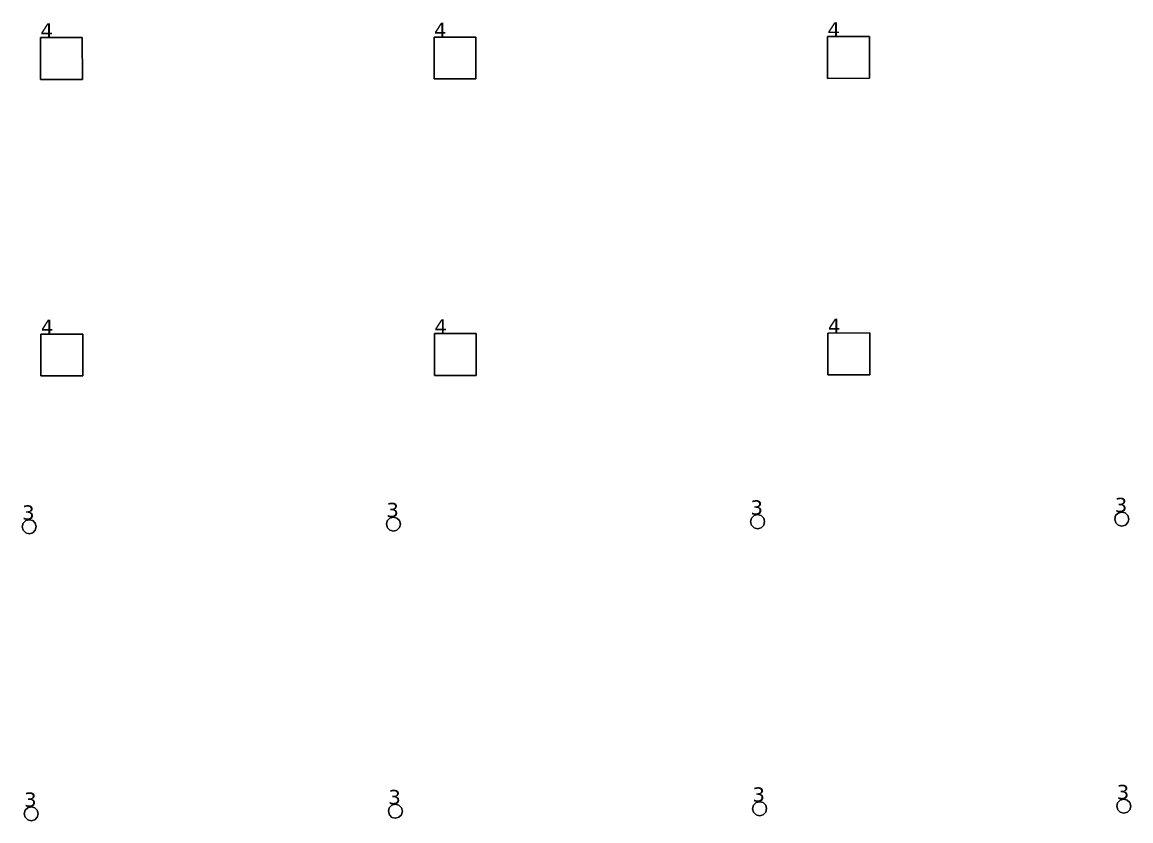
# Model space of a CAD drawing. Header units: inches. Extents: x -3 to 1235, y -1 to 963.
# Drawn here: x 19.08 to 32.99, y 40.75 to 50.77 of the extents above; entities that cross this region are included whole.
import ezdxf

# ---------------------------------------------------------------- set-up
doc = ezdxf.new("R2010")
doc.units = ezdxf.units.IN
doc.header["$MEASUREMENT"] = 0
doc.layers.add('DLX_TERR_LUM', color=7, linetype='Continuous', true_color=0x000000)
doc.layers.add('DLX_TERR_LUMKEY_IDX', color=7, linetype='Continuous', true_color=0x7f7f7f)
doc.styles.add('TableTextStyle', font='')
doc.styles.get('TableTextStyle').set_extended_font_data('VERDANA.TTF')

msp = doc.modelspace()

# ---------------------------------------------------------------- linework, layer by layer
at = {"layer": 'DLX_TERR_LUM'}
for points in [[(19.308, 50.052, 0), (19.307, 50.577, 0)], [(19.307, 50.577, 0), (19.307, 50.577, 0)], [(19.307, 50.577, 0), (19.308, 50.052, 0)], [(19.307, 50.577, 0), (19.832, 50.577, 0)], [(19.832, 50.577, 0), (19.307, 50.577, 0)], [(19.307, 50.577, 0), (19.307, 50.577, 0)], [(19.832, 50.577, 0), (19.307, 50.577, 0)], [(19.307, 50.577, 0), (19.308, 50.052, 0)], [(19.308, 50.052, 0), (19.307, 50.577, 0)], [(19.307, 50.577, 0), (19.832, 50.577, 0)], [(19.832, 50.577, 0), (19.832, 50.577, 0)], [(19.832, 50.577, 0), (19.833, 50.052, 0)], [(19.833, 50.052, 0), (19.832, 50.577, 0)], [(19.832, 50.577, 0), (19.832, 50.577, 0)], [(19.833, 50.052, 0), (19.832, 50.577, 0)], [(19.832, 50.577, 0), (19.833, 50.052, 0)], [(24.247, 50.583, 0), (24.772, 50.584, 0)], [(24.772, 50.584, 0), (24.247, 50.583, 0)], [(24.772, 50.584, 0), (24.247, 50.583, 0)], [(24.247, 50.583, 0), (24.772, 50.584, 0)], [(24.247, 50.058, 0), (24.247, 50.583, 0)], [(24.247, 50.583, 0), (24.247, 50.583, 0)], [(24.247, 50.583, 0), (24.247, 50.058, 0)], [(24.247, 50.583, 0), (24.247, 50.583, 0)], [(24.247, 50.583, 0), (24.247, 50.058, 0)], [(24.247, 50.058, 0), (24.247, 50.583, 0)], [(24.772, 50.584, 0), (24.772, 50.584, 0)], [(24.772, 50.584, 0), (24.772, 50.059, 0)], [(24.772, 50.059, 0), (24.772, 50.584, 0)], [(24.772, 50.584, 0), (24.772, 50.584, 0)], [(24.772, 50.059, 0), (24.772, 50.584, 0)], [(24.772, 50.584, 0), (24.772, 50.059, 0)], [(29.186, 50.59, 0), (29.711, 50.591, 0)], [(29.711, 50.591, 0), (29.186, 50.59, 0)], [(29.711, 50.591, 0), (29.186, 50.59, 0)], [(29.186, 50.59, 0), (29.711, 50.591, 0)], [(29.187, 50.065, 0), (29.186, 50.59, 0)], [(29.186, 50.59, 0), (29.186, 50.59, 0)], [(29.186, 50.59, 0), (29.187, 50.065, 0)], [(29.186, 50.59, 0), (29.186, 50.59, 0)], [(29.186, 50.59, 0), (29.187, 50.065, 0)], [(29.187, 50.065, 0), (29.186, 50.59, 0)], [(29.711, 50.591, 0), (29.711, 50.591, 0)], [(29.711, 50.591, 0), (29.712, 50.066, 0)], [(29.712, 50.066, 0), (29.711, 50.591, 0)], [(29.711, 50.591, 0), (29.711, 50.591, 0)], [(29.712, 50.066, 0), (29.711, 50.591, 0)], [(29.711, 50.591, 0), (29.712, 50.066, 0)], [(19.833, 50.052, 0), (19.308, 50.052, 0)], [(19.308, 50.052, 0), (19.308, 50.052, 0)], [(19.308, 50.052, 0), (19.833, 50.052, 0)], [(19.308, 50.052, 0), (19.308, 50.052, 0)], [(19.308, 50.052, 0), (19.833, 50.052, 0)], [(19.833, 50.052, 0), (19.308, 50.052, 0)], [(19.833, 50.052, 0), (19.833, 50.052, 0)], [(19.833, 50.052, 0), (19.833, 50.052, 0)], [(24.772, 50.059, 0), (24.247, 50.058, 0)], [(24.247, 50.058, 0), (24.772, 50.059, 0)], [(24.247, 50.058, 0), (24.772, 50.059, 0)], [(24.772, 50.059, 0), (24.247, 50.058, 0)], [(24.247, 50.058, 0), (24.247, 50.058, 0)], [(24.247, 50.058, 0), (24.247, 50.058, 0)], [(24.772, 50.059, 0), (24.772, 50.059, 0)], [(24.772, 50.059, 0), (24.772, 50.059, 0)], [(29.712, 50.066, 0), (29.187, 50.065, 0)], [(29.187, 50.065, 0), (29.712, 50.066, 0)], [(29.187, 50.065, 0), (29.712, 50.066, 0)], [(29.712, 50.066, 0), (29.187, 50.065, 0)], [(29.187, 50.065, 0), (29.187, 50.065, 0)], [(29.187, 50.065, 0), (29.187, 50.065, 0)], [(29.712, 50.066, 0), (29.712, 50.066, 0)], [(29.712, 50.066, 0), (29.712, 50.066, 0)], [(19.313, 46.331, 0), (19.312, 46.856, 0)], [(19.312, 46.856, 0), (19.312, 46.856, 0)], [(19.312, 46.856, 0), (19.313, 46.331, 0)], [(19.312, 46.856, 0), (19.837, 46.856, 0)], [(19.837, 46.856, 0), (19.312, 46.856, 0)], [(19.312, 46.856, 0), (19.312, 46.856, 0)], [(19.837, 46.856, 0), (19.312, 46.856, 0)], [(19.312, 46.856, 0), (19.313, 46.331, 0)], [(19.313, 46.331, 0), (19.312, 46.856, 0)], [(19.312, 46.856, 0), (19.837, 46.856, 0)], [(19.837, 46.856, 0), (19.837, 46.856, 0)], [(19.837, 46.856, 0), (19.838, 46.331, 0)], [(19.838, 46.331, 0), (19.837, 46.856, 0)], [(19.837, 46.856, 0), (19.837, 46.856, 0)], [(19.838, 46.331, 0), (19.837, 46.856, 0)], [(19.837, 46.856, 0), (19.838, 46.331, 0)], [(24.252, 46.862, 0), (24.777, 46.863, 0)], [(24.777, 46.863, 0), (24.252, 46.862, 0)], [(24.777, 46.863, 0), (24.252, 46.862, 0)], [(24.252, 46.862, 0), (24.777, 46.863, 0)], [(24.252, 46.337, 0), (24.252, 46.862, 0)], [(24.252, 46.862, 0), (24.252, 46.862, 0)], [(24.252, 46.862, 0), (24.252, 46.337, 0)], [(24.252, 46.862, 0), (24.252, 46.862, 0)], [(24.252, 46.862, 0), (24.252, 46.337, 0)], [(24.252, 46.337, 0), (24.252, 46.862, 0)], [(24.777, 46.863, 0), (24.777, 46.863, 0)], [(24.777, 46.863, 0), (24.777, 46.338, 0)], [(24.777, 46.338, 0), (24.777, 46.863, 0)], [(24.777, 46.863, 0), (24.777, 46.863, 0)], [(24.777, 46.338, 0), (24.777, 46.863, 0)], [(24.777, 46.863, 0), (24.777, 46.338, 0)], [(29.191, 46.869, 0), (29.716, 46.87, 0)], [(29.716, 46.87, 0), (29.191, 46.869, 0)], [(29.716, 46.87, 0), (29.191, 46.869, 0)], [(29.191, 46.869, 0), (29.716, 46.87, 0)], [(29.192, 46.344, 0), (29.191, 46.869, 0)], [(29.191, 46.869, 0), (29.191, 46.869, 0)], [(29.191, 46.869, 0), (29.192, 46.344, 0)], [(29.191, 46.869, 0), (29.191, 46.869, 0)], [(29.191, 46.869, 0), (29.192, 46.344, 0)], [(29.192, 46.344, 0), (29.191, 46.869, 0)], [(29.716, 46.87, 0), (29.716, 46.87, 0)], [(29.716, 46.87, 0), (29.717, 46.345, 0)], [(29.717, 46.345, 0), (29.716, 46.87, 0)], [(29.716, 46.87, 0), (29.716, 46.87, 0)], [(29.717, 46.345, 0), (29.716, 46.87, 0)], [(29.716, 46.87, 0), (29.717, 46.345, 0)], [(29.717, 46.345, 0), (29.192, 46.344, 0)], [(29.192, 46.344, 0), (29.717, 46.345, 0)], [(29.192, 46.344, 0), (29.717, 46.345, 0)], [(29.717, 46.345, 0), (29.192, 46.344, 0)], [(29.192, 46.344, 0), (29.192, 46.344, 0)], [(29.192, 46.344, 0), (29.192, 46.344, 0)], [(29.717, 46.345, 0), (29.717, 46.345, 0)], [(29.717, 46.345, 0), (29.717, 46.345, 0)], [(19.838, 46.331, 0), (19.313, 46.331, 0)], [(19.313, 46.331, 0), (19.313, 46.331, 0)], [(19.313, 46.331, 0), (19.838, 46.331, 0)], [(19.313, 46.331, 0), (19.313, 46.331, 0)], [(19.313, 46.331, 0), (19.838, 46.331, 0)], [(19.838, 46.331, 0), (19.313, 46.331, 0)], [(19.838, 46.331, 0), (19.838, 46.331, 0)], [(19.838, 46.331, 0), (19.838, 46.331, 0)], [(24.777, 46.338, 0), (24.252, 46.337, 0)], [(24.252, 46.337, 0), (24.777, 46.338, 0)], [(24.252, 46.337, 0), (24.777, 46.338, 0)], [(24.777, 46.338, 0), (24.252, 46.337, 0)], [(24.252, 46.337, 0), (24.252, 46.337, 0)], [(24.252, 46.337, 0), (24.252, 46.337, 0)], [(24.777, 46.338, 0), (24.777, 46.338, 0)], [(24.777, 46.338, 0), (24.777, 46.338, 0)], [(23.66, 44.514, 0), (23.692, 44.547, 0)], [(23.692, 44.547, 0), (23.66, 44.514, 0)], [(23.692, 44.547, 0), (23.66, 44.514, 0)], [(23.66, 44.514, 0), (23.692, 44.547, 0)], [(23.692, 44.547, 0), (23.736, 44.559, 0)], [(23.736, 44.559, 0), (23.692, 44.547, 0)], [(23.736, 44.559, 0), (23.692, 44.547, 0)], [(23.692, 44.547, 0), (23.736, 44.559, 0)], [(23.692, 44.547, 0), (23.692, 44.547, 0)], [(23.692, 44.547, 0), (23.692, 44.547, 0)], [(23.736, 44.559, 0), (23.736, 44.559, 0)], [(23.736, 44.559, 0), (23.781, 44.548, 0)], [(23.781, 44.548, 0), (23.736, 44.559, 0)], [(23.736, 44.559, 0), (23.736, 44.559, 0)], [(23.781, 44.548, 0), (23.736, 44.559, 0)], [(23.736, 44.559, 0), (23.781, 44.548, 0)], [(23.781, 44.548, 0), (23.781, 44.548, 0)], [(23.781, 44.548, 0), (23.813, 44.515, 0)], [(23.813, 44.515, 0), (23.781, 44.548, 0)], [(23.781, 44.548, 0), (23.781, 44.548, 0)], [(23.813, 44.515, 0), (23.781, 44.548, 0)], [(23.781, 44.548, 0), (23.813, 44.515, 0)], [(28.22, 44.502, 0), (28.232, 44.546, 0)], [(28.232, 44.546, 0), (28.22, 44.502, 0)], [(28.232, 44.546, 0), (28.22, 44.502, 0)], [(28.22, 44.502, 0), (28.232, 44.546, 0)], [(28.232, 44.546, 0), (28.264, 44.579, 0)], [(28.264, 44.579, 0), (28.232, 44.546, 0)], [(28.264, 44.579, 0), (28.232, 44.546, 0)], [(28.232, 44.546, 0), (28.264, 44.579, 0)], [(28.232, 44.546, 0), (28.232, 44.546, 0)], [(28.232, 44.546, 0), (28.232, 44.546, 0)], [(28.264, 44.579, 0), (28.308, 44.591, 0)], [(28.308, 44.591, 0), (28.264, 44.579, 0)], [(28.308, 44.591, 0), (28.264, 44.579, 0)], [(28.264, 44.579, 0), (28.308, 44.591, 0)], [(28.264, 44.579, 0), (28.264, 44.579, 0)], [(28.264, 44.579, 0), (28.264, 44.579, 0)], [(28.308, 44.591, 0), (28.308, 44.591, 0)], [(28.308, 44.591, 0), (28.352, 44.579, 0)], [(28.352, 44.579, 0), (28.308, 44.591, 0)], [(28.308, 44.591, 0), (28.308, 44.591, 0)], [(28.352, 44.579, 0), (28.308, 44.591, 0)], [(28.308, 44.591, 0), (28.352, 44.579, 0)], [(28.352, 44.579, 0), (28.352, 44.579, 0)], [(28.352, 44.579, 0), (28.385, 44.547, 0)], [(28.385, 44.547, 0), (28.352, 44.579, 0)], [(28.352, 44.579, 0), (28.352, 44.579, 0)], [(28.385, 44.547, 0), (28.352, 44.579, 0)], [(28.352, 44.579, 0), (28.385, 44.547, 0)], [(28.385, 44.547, 0), (28.385, 44.547, 0)], [(28.385, 44.547, 0), (28.397, 44.503, 0)], [(28.397, 44.503, 0), (28.385, 44.547, 0)], [(28.385, 44.547, 0), (28.385, 44.547, 0)], [(28.397, 44.503, 0), (28.385, 44.547, 0)], [(28.385, 44.547, 0), (28.397, 44.503, 0)], [(32.792, 44.534, 0), (32.803, 44.578, 0)], [(32.803, 44.578, 0), (32.792, 44.534, 0)], [(32.803, 44.578, 0), (32.792, 44.534, 0)], [(32.792, 44.534, 0), (32.803, 44.578, 0)], [(32.804, 44.489, 0), (32.792, 44.534, 0)], [(32.792, 44.534, 0), (32.792, 44.534, 0)], [(32.792, 44.534, 0), (32.804, 44.489, 0)], [(32.792, 44.534, 0), (32.792, 44.534, 0)], [(32.792, 44.534, 0), (32.804, 44.489, 0)], [(32.804, 44.489, 0), (32.792, 44.534, 0)], [(32.803, 44.578, 0), (32.835, 44.61, 0)], [(32.835, 44.61, 0), (32.803, 44.578, 0)], [(32.835, 44.61, 0), (32.803, 44.578, 0)], [(32.803, 44.578, 0), (32.835, 44.61, 0)], [(32.803, 44.578, 0), (32.803, 44.578, 0)], [(32.803, 44.578, 0), (32.803, 44.578, 0)], [(32.835, 44.61, 0), (32.879, 44.623, 0)], [(32.879, 44.623, 0), (32.835, 44.61, 0)], [(32.879, 44.623, 0), (32.835, 44.61, 0)], [(32.835, 44.61, 0), (32.879, 44.623, 0)], [(32.835, 44.61, 0), (32.835, 44.61, 0)], [(32.835, 44.61, 0), (32.835, 44.61, 0)], [(32.879, 44.623, 0), (32.879, 44.623, 0)], [(32.879, 44.623, 0), (32.924, 44.611, 0)], [(32.924, 44.611, 0), (32.879, 44.623, 0)], [(32.879, 44.623, 0), (32.879, 44.623, 0)], [(32.924, 44.611, 0), (32.879, 44.623, 0)], [(32.879, 44.623, 0), (32.924, 44.611, 0)], [(32.924, 44.611, 0), (32.924, 44.611, 0)], [(32.924, 44.611, 0), (32.956, 44.579, 0)], [(32.956, 44.579, 0), (32.924, 44.611, 0)], [(32.924, 44.611, 0), (32.924, 44.611, 0)], [(32.956, 44.579, 0), (32.924, 44.611, 0)], [(32.924, 44.611, 0), (32.956, 44.579, 0)], [(32.956, 44.579, 0), (32.956, 44.579, 0)], [(32.956, 44.579, 0), (32.968, 44.535, 0)], [(32.968, 44.535, 0), (32.956, 44.579, 0)], [(32.956, 44.579, 0), (32.956, 44.579, 0)], [(32.968, 44.535, 0), (32.956, 44.579, 0)], [(32.956, 44.579, 0), (32.968, 44.535, 0)], [(32.968, 44.535, 0), (32.957, 44.49, 0)], [(32.957, 44.49, 0), (32.968, 44.535, 0)], [(32.957, 44.49, 0), (32.968, 44.535, 0)], [(32.968, 44.535, 0), (32.957, 44.49, 0)], [(32.968, 44.535, 0), (32.968, 44.535, 0)], [(32.968, 44.535, 0), (32.968, 44.535, 0)], [(19.077, 44.438, 0), (19.089, 44.483, 0)], [(19.089, 44.483, 0), (19.077, 44.438, 0)], [(19.089, 44.483, 0), (19.077, 44.438, 0)], [(19.077, 44.438, 0), (19.089, 44.483, 0)], [(19.089, 44.394, 0), (19.077, 44.438, 0)], [(19.077, 44.438, 0), (19.077, 44.438, 0)], [(19.077, 44.438, 0), (19.089, 44.394, 0)], [(19.077, 44.438, 0), (19.077, 44.438, 0)], [(19.077, 44.438, 0), (19.089, 44.394, 0)], [(19.089, 44.394, 0), (19.077, 44.438, 0)], [(19.089, 44.483, 0), (19.121, 44.515, 0)], [(19.121, 44.515, 0), (19.089, 44.483, 0)], [(19.121, 44.515, 0), (19.089, 44.483, 0)], [(19.089, 44.483, 0), (19.121, 44.515, 0)], [(19.089, 44.483, 0), (19.089, 44.483, 0)], [(19.089, 44.483, 0), (19.089, 44.483, 0)], [(19.089, 44.394, 0), (19.089, 44.394, 0)], [(19.122, 44.362, 0), (19.089, 44.394, 0)], [(19.089, 44.394, 0), (19.089, 44.394, 0)], [(19.089, 44.394, 0), (19.122, 44.362, 0)], [(19.089, 44.394, 0), (19.122, 44.362, 0)], [(19.122, 44.362, 0), (19.089, 44.394, 0)], [(19.121, 44.515, 0), (19.165, 44.527, 0)], [(19.165, 44.527, 0), (19.121, 44.515, 0)], [(19.165, 44.527, 0), (19.121, 44.515, 0)], [(19.121, 44.515, 0), (19.165, 44.527, 0)], [(19.121, 44.515, 0), (19.121, 44.515, 0)], [(19.121, 44.515, 0), (19.121, 44.515, 0)], [(19.165, 44.527, 0), (19.165, 44.527, 0)], [(19.165, 44.527, 0), (19.209, 44.516, 0)], [(19.209, 44.516, 0), (19.165, 44.527, 0)], [(19.165, 44.527, 0), (19.165, 44.527, 0)], [(19.209, 44.516, 0), (19.165, 44.527, 0)], [(19.165, 44.527, 0), (19.209, 44.516, 0)], [(19.209, 44.516, 0), (19.209, 44.516, 0)], [(19.209, 44.516, 0), (19.242, 44.484, 0)], [(19.242, 44.484, 0), (19.209, 44.516, 0)], [(19.209, 44.516, 0), (19.209, 44.516, 0)], [(19.242, 44.484, 0), (19.209, 44.516, 0)], [(19.209, 44.516, 0), (19.242, 44.484, 0)], [(19.242, 44.395, 0), (19.21, 44.363, 0)], [(19.21, 44.363, 0), (19.242, 44.395, 0)], [(19.21, 44.363, 0), (19.242, 44.395, 0)], [(19.242, 44.395, 0), (19.21, 44.363, 0)], [(19.242, 44.484, 0), (19.242, 44.484, 0)], [(19.242, 44.484, 0), (19.254, 44.44, 0)], [(19.254, 44.44, 0), (19.242, 44.484, 0)], [(19.242, 44.484, 0), (19.242, 44.484, 0)], [(19.254, 44.44, 0), (19.242, 44.484, 0)], [(19.242, 44.484, 0), (19.254, 44.44, 0)], [(19.254, 44.44, 0), (19.242, 44.395, 0)], [(19.242, 44.395, 0), (19.254, 44.44, 0)], [(19.242, 44.395, 0), (19.254, 44.44, 0)], [(19.254, 44.44, 0), (19.242, 44.395, 0)], [(19.242, 44.395, 0), (19.242, 44.395, 0)], [(19.242, 44.395, 0), (19.242, 44.395, 0)], [(19.254, 44.44, 0), (19.254, 44.44, 0)], [(19.254, 44.44, 0), (19.254, 44.44, 0)], [(23.649, 44.47, 0), (23.66, 44.514, 0)], [(23.66, 44.514, 0), (23.649, 44.47, 0)], [(23.66, 44.514, 0), (23.649, 44.47, 0)], [(23.649, 44.47, 0), (23.66, 44.514, 0)], [(23.661, 44.426, 0), (23.649, 44.47, 0)], [(23.649, 44.47, 0), (23.649, 44.47, 0)], [(23.649, 44.47, 0), (23.661, 44.426, 0)], [(23.649, 44.47, 0), (23.649, 44.47, 0)], [(23.649, 44.47, 0), (23.661, 44.426, 0)], [(23.661, 44.426, 0), (23.649, 44.47, 0)], [(23.66, 44.514, 0), (23.66, 44.514, 0)], [(23.66, 44.514, 0), (23.66, 44.514, 0)], [(23.661, 44.426, 0), (23.661, 44.426, 0)], [(23.693, 44.394, 0), (23.661, 44.426, 0)], [(23.661, 44.426, 0), (23.661, 44.426, 0)], [(23.661, 44.426, 0), (23.693, 44.394, 0)], [(23.661, 44.426, 0), (23.693, 44.394, 0)], [(23.693, 44.394, 0), (23.661, 44.426, 0)], [(23.738, 44.382, 0), (23.693, 44.394, 0)], [(23.693, 44.394, 0), (23.693, 44.394, 0)], [(23.693, 44.394, 0), (23.738, 44.382, 0)], [(23.693, 44.394, 0), (23.693, 44.394, 0)], [(23.693, 44.394, 0), (23.738, 44.382, 0)], [(23.738, 44.382, 0), (23.693, 44.394, 0)], [(23.782, 44.394, 0), (23.738, 44.382, 0)], [(23.738, 44.382, 0), (23.782, 44.394, 0)], [(23.738, 44.382, 0), (23.782, 44.394, 0)], [(23.782, 44.394, 0), (23.738, 44.382, 0)], [(23.814, 44.427, 0), (23.782, 44.394, 0)], [(23.782, 44.394, 0), (23.814, 44.427, 0)], [(23.782, 44.394, 0), (23.814, 44.427, 0)], [(23.814, 44.427, 0), (23.782, 44.394, 0)], [(23.782, 44.394, 0), (23.782, 44.394, 0)], [(23.782, 44.394, 0), (23.782, 44.394, 0)], [(23.813, 44.515, 0), (23.813, 44.515, 0)], [(23.813, 44.515, 0), (23.825, 44.471, 0)], [(23.825, 44.471, 0), (23.813, 44.515, 0)], [(23.813, 44.515, 0), (23.813, 44.515, 0)], [(23.825, 44.471, 0), (23.813, 44.515, 0)], [(23.813, 44.515, 0), (23.825, 44.471, 0)], [(23.825, 44.471, 0), (23.814, 44.427, 0)], [(23.814, 44.427, 0), (23.825, 44.471, 0)], [(23.814, 44.427, 0), (23.825, 44.471, 0)], [(23.825, 44.471, 0), (23.814, 44.427, 0)], [(23.814, 44.427, 0), (23.814, 44.427, 0)], [(23.814, 44.427, 0), (23.814, 44.427, 0)], [(23.825, 44.471, 0), (23.825, 44.471, 0)], [(23.825, 44.471, 0), (23.825, 44.471, 0)], [(28.232, 44.458, 0), (28.22, 44.502, 0)], [(28.22, 44.502, 0), (28.22, 44.502, 0)], [(28.22, 44.502, 0), (28.232, 44.458, 0)], [(28.22, 44.502, 0), (28.22, 44.502, 0)], [(28.22, 44.502, 0), (28.232, 44.458, 0)], [(28.232, 44.458, 0), (28.22, 44.502, 0)], [(28.232, 44.458, 0), (28.232, 44.458, 0)], [(28.265, 44.426, 0), (28.232, 44.458, 0)], [(28.232, 44.458, 0), (28.232, 44.458, 0)], [(28.232, 44.458, 0), (28.265, 44.426, 0)], [(28.232, 44.458, 0), (28.265, 44.426, 0)], [(28.265, 44.426, 0), (28.232, 44.458, 0)], [(28.309, 44.414, 0), (28.265, 44.426, 0)], [(28.265, 44.426, 0), (28.265, 44.426, 0)], [(28.265, 44.426, 0), (28.309, 44.414, 0)], [(28.265, 44.426, 0), (28.265, 44.426, 0)], [(28.265, 44.426, 0), (28.309, 44.414, 0)], [(28.309, 44.414, 0), (28.265, 44.426, 0)], [(28.353, 44.426, 0), (28.309, 44.414, 0)], [(28.309, 44.414, 0), (28.353, 44.426, 0)], [(28.309, 44.414, 0), (28.353, 44.426, 0)], [(28.353, 44.426, 0), (28.309, 44.414, 0)], [(28.309, 44.414, 0), (28.309, 44.414, 0)], [(28.309, 44.414, 0), (28.309, 44.414, 0)], [(28.385, 44.459, 0), (28.353, 44.426, 0)], [(28.353, 44.426, 0), (28.385, 44.459, 0)], [(28.353, 44.426, 0), (28.385, 44.459, 0)], [(28.385, 44.459, 0), (28.353, 44.426, 0)], [(28.353, 44.426, 0), (28.353, 44.426, 0)], [(28.353, 44.426, 0), (28.353, 44.426, 0)], [(28.397, 44.503, 0), (28.385, 44.459, 0)], [(28.385, 44.459, 0), (28.397, 44.503, 0)], [(28.385, 44.459, 0), (28.397, 44.503, 0)], [(28.397, 44.503, 0), (28.385, 44.459, 0)], [(28.385, 44.459, 0), (28.385, 44.459, 0)], [(28.385, 44.459, 0), (28.385, 44.459, 0)], [(28.397, 44.503, 0), (28.397, 44.503, 0)], [(28.397, 44.503, 0), (28.397, 44.503, 0)], [(32.804, 44.489, 0), (32.804, 44.489, 0)], [(32.836, 44.457, 0), (32.804, 44.489, 0)], [(32.804, 44.489, 0), (32.804, 44.489, 0)], [(32.804, 44.489, 0), (32.836, 44.457, 0)], [(32.804, 44.489, 0), (32.836, 44.457, 0)], [(32.836, 44.457, 0), (32.804, 44.489, 0)], [(32.881, 44.446, 0), (32.836, 44.457, 0)], [(32.836, 44.457, 0), (32.836, 44.457, 0)], [(32.836, 44.457, 0), (32.881, 44.446, 0)], [(32.836, 44.457, 0), (32.836, 44.457, 0)], [(32.836, 44.457, 0), (32.881, 44.446, 0)], [(32.881, 44.446, 0), (32.836, 44.457, 0)], [(32.925, 44.458, 0), (32.881, 44.446, 0)], [(32.881, 44.446, 0), (32.925, 44.458, 0)], [(32.881, 44.446, 0), (32.925, 44.458, 0)], [(32.925, 44.458, 0), (32.881, 44.446, 0)], [(32.881, 44.446, 0), (32.881, 44.446, 0)], [(32.881, 44.446, 0), (32.881, 44.446, 0)], [(32.957, 44.49, 0), (32.925, 44.458, 0)], [(32.925, 44.458, 0), (32.957, 44.49, 0)], [(32.925, 44.458, 0), (32.957, 44.49, 0)], [(32.957, 44.49, 0), (32.925, 44.458, 0)], [(32.925, 44.458, 0), (32.925, 44.458, 0)], [(32.925, 44.458, 0), (32.925, 44.458, 0)], [(32.957, 44.49, 0), (32.957, 44.49, 0)], [(32.957, 44.49, 0), (32.957, 44.49, 0)], [(19.166, 44.351, 0), (19.122, 44.362, 0)], [(19.122, 44.362, 0), (19.122, 44.362, 0)], [(19.122, 44.362, 0), (19.166, 44.351, 0)], [(19.122, 44.362, 0), (19.122, 44.362, 0)], [(19.122, 44.362, 0), (19.166, 44.351, 0)], [(19.166, 44.351, 0), (19.122, 44.362, 0)], [(19.21, 44.363, 0), (19.166, 44.351, 0)], [(19.166, 44.351, 0), (19.21, 44.363, 0)], [(19.166, 44.351, 0), (19.21, 44.363, 0)], [(19.21, 44.363, 0), (19.166, 44.351, 0)], [(19.166, 44.351, 0), (19.166, 44.351, 0)], [(19.166, 44.351, 0), (19.166, 44.351, 0)], [(19.21, 44.363, 0), (19.21, 44.363, 0)], [(19.21, 44.363, 0), (19.21, 44.363, 0)], [(23.738, 44.382, 0), (23.738, 44.382, 0)], [(23.738, 44.382, 0), (23.738, 44.382, 0)], [(19.146, 40.913, 0), (19.19, 40.925, 0)], [(19.19, 40.925, 0), (19.146, 40.913, 0)], [(19.19, 40.925, 0), (19.146, 40.913, 0)], [(19.146, 40.913, 0), (19.19, 40.925, 0)], [(19.19, 40.925, 0), (19.19, 40.925, 0)], [(19.19, 40.925, 0), (19.234, 40.913, 0)], [(19.234, 40.913, 0), (19.19, 40.925, 0)], [(19.19, 40.925, 0), (19.19, 40.925, 0)], [(19.234, 40.913, 0), (19.19, 40.925, 0)], [(19.19, 40.925, 0), (19.234, 40.913, 0)], [(23.685, 40.912, 0), (23.717, 40.944, 0)], [(23.717, 40.944, 0), (23.685, 40.912, 0)], [(23.717, 40.944, 0), (23.685, 40.912, 0)], [(23.685, 40.912, 0), (23.717, 40.944, 0)], [(23.717, 40.944, 0), (23.761, 40.957, 0)], [(23.761, 40.957, 0), (23.717, 40.944, 0)], [(23.761, 40.957, 0), (23.717, 40.944, 0)], [(23.717, 40.944, 0), (23.761, 40.957, 0)], [(23.717, 40.944, 0), (23.717, 40.944, 0)], [(23.717, 40.944, 0), (23.717, 40.944, 0)], [(23.761, 40.957, 0), (23.761, 40.957, 0)], [(23.761, 40.957, 0), (23.806, 40.945, 0)], [(23.806, 40.945, 0), (23.761, 40.957, 0)], [(23.761, 40.957, 0), (23.761, 40.957, 0)], [(23.806, 40.945, 0), (23.761, 40.957, 0)], [(23.761, 40.957, 0), (23.806, 40.945, 0)], [(23.806, 40.945, 0), (23.806, 40.945, 0)], [(23.806, 40.945, 0), (23.838, 40.913, 0)], [(23.838, 40.913, 0), (23.806, 40.945, 0)], [(23.806, 40.945, 0), (23.806, 40.945, 0)], [(23.838, 40.913, 0), (23.806, 40.945, 0)], [(23.806, 40.945, 0), (23.838, 40.913, 0)], [(28.245, 40.899, 0), (28.257, 40.944, 0)], [(28.257, 40.944, 0), (28.245, 40.899, 0)], [(28.257, 40.944, 0), (28.245, 40.899, 0)], [(28.245, 40.899, 0), (28.257, 40.944, 0)], [(28.257, 40.944, 0), (28.289, 40.976, 0)], [(28.289, 40.976, 0), (28.257, 40.944, 0)], [(28.289, 40.976, 0), (28.257, 40.944, 0)], [(28.257, 40.944, 0), (28.289, 40.976, 0)], [(28.257, 40.944, 0), (28.257, 40.944, 0)], [(28.257, 40.944, 0), (28.257, 40.944, 0)], [(28.289, 40.976, 0), (28.333, 40.988, 0)], [(28.333, 40.988, 0), (28.289, 40.976, 0)], [(28.333, 40.988, 0), (28.289, 40.976, 0)], [(28.289, 40.976, 0), (28.333, 40.988, 0)], [(28.289, 40.976, 0), (28.289, 40.976, 0)], [(28.289, 40.976, 0), (28.289, 40.976, 0)], [(28.333, 40.988, 0), (28.333, 40.988, 0)], [(28.333, 40.988, 0), (28.377, 40.977, 0)], [(28.377, 40.977, 0), (28.333, 40.988, 0)], [(28.333, 40.988, 0), (28.333, 40.988, 0)], [(28.377, 40.977, 0), (28.333, 40.988, 0)], [(28.333, 40.988, 0), (28.377, 40.977, 0)], [(28.377, 40.977, 0), (28.377, 40.977, 0)], [(28.377, 40.977, 0), (28.41, 40.945, 0)], [(28.41, 40.945, 0), (28.377, 40.977, 0)], [(28.377, 40.977, 0), (28.377, 40.977, 0)], [(28.41, 40.945, 0), (28.377, 40.977, 0)], [(28.377, 40.977, 0), (28.41, 40.945, 0)], [(28.41, 40.945, 0), (28.41, 40.945, 0)], [(28.41, 40.945, 0), (28.422, 40.901, 0)], [(28.422, 40.901, 0), (28.41, 40.945, 0)], [(28.41, 40.945, 0), (28.41, 40.945, 0)], [(28.422, 40.901, 0), (28.41, 40.945, 0)], [(28.41, 40.945, 0), (28.422, 40.901, 0)], [(32.817, 40.931, 0), (32.828, 40.975, 0)], [(32.828, 40.975, 0), (32.817, 40.931, 0)], [(32.828, 40.975, 0), (32.817, 40.931, 0)], [(32.817, 40.931, 0), (32.828, 40.975, 0)], [(32.829, 40.887, 0), (32.817, 40.931, 0)], [(32.817, 40.931, 0), (32.817, 40.931, 0)], [(32.817, 40.931, 0), (32.829, 40.887, 0)], [(32.817, 40.931, 0), (32.817, 40.931, 0)], [(32.817, 40.931, 0), (32.829, 40.887, 0)], [(32.829, 40.887, 0), (32.817, 40.931, 0)], [(32.828, 40.975, 0), (32.86, 41.008, 0)], [(32.86, 41.008, 0), (32.828, 40.975, 0)], [(32.86, 41.008, 0), (32.828, 40.975, 0)], [(32.828, 40.975, 0), (32.86, 41.008, 0)], [(32.828, 40.975, 0), (32.828, 40.975, 0)], [(32.828, 40.975, 0), (32.828, 40.975, 0)], [(32.86, 41.008, 0), (32.904, 41.02, 0)], [(32.904, 41.02, 0), (32.86, 41.008, 0)], [(32.904, 41.02, 0), (32.86, 41.008, 0)], [(32.86, 41.008, 0), (32.904, 41.02, 0)], [(32.86, 41.008, 0), (32.86, 41.008, 0)], [(32.86, 41.008, 0), (32.86, 41.008, 0)], [(32.904, 41.02, 0), (32.904, 41.02, 0)], [(32.904, 41.02, 0), (32.949, 41.008, 0)], [(32.949, 41.008, 0), (32.904, 41.02, 0)], [(32.904, 41.02, 0), (32.904, 41.02, 0)], [(32.949, 41.008, 0), (32.904, 41.02, 0)], [(32.904, 41.02, 0), (32.949, 41.008, 0)], [(32.949, 41.008, 0), (32.949, 41.008, 0)], [(32.949, 41.008, 0), (32.981, 40.976, 0)], [(32.981, 40.976, 0), (32.949, 41.008, 0)], [(32.949, 41.008, 0), (32.949, 41.008, 0)], [(32.981, 40.976, 0), (32.949, 41.008, 0)], [(32.949, 41.008, 0), (32.981, 40.976, 0)], [(32.981, 40.976, 0), (32.981, 40.976, 0)], [(32.981, 40.976, 0), (32.993, 40.932, 0)], [(32.993, 40.932, 0), (32.981, 40.976, 0)], [(32.981, 40.976, 0), (32.981, 40.976, 0)], [(32.993, 40.932, 0), (32.981, 40.976, 0)], [(32.981, 40.976, 0), (32.993, 40.932, 0)], [(32.993, 40.932, 0), (32.982, 40.888, 0)], [(32.982, 40.888, 0), (32.993, 40.932, 0)], [(32.982, 40.888, 0), (32.993, 40.932, 0)], [(32.993, 40.932, 0), (32.982, 40.888, 0)], [(32.993, 40.932, 0), (32.993, 40.932, 0)], [(32.993, 40.932, 0), (32.993, 40.932, 0)], [(19.102, 40.836, 0), (19.114, 40.88, 0)], [(19.114, 40.88, 0), (19.102, 40.836, 0)], [(19.114, 40.88, 0), (19.102, 40.836, 0)], [(19.102, 40.836, 0), (19.114, 40.88, 0)], [(19.114, 40.792, 0), (19.102, 40.836, 0)], [(19.102, 40.836, 0), (19.102, 40.836, 0)], [(19.102, 40.836, 0), (19.114, 40.792, 0)], [(19.102, 40.836, 0), (19.102, 40.836, 0)], [(19.102, 40.836, 0), (19.114, 40.792, 0)], [(19.114, 40.792, 0), (19.102, 40.836, 0)], [(19.114, 40.88, 0), (19.146, 40.913, 0)], [(19.146, 40.913, 0), (19.114, 40.88, 0)], [(19.146, 40.913, 0), (19.114, 40.88, 0)], [(19.114, 40.88, 0), (19.146, 40.913, 0)], [(19.114, 40.88, 0), (19.114, 40.88, 0)], [(19.114, 40.88, 0), (19.114, 40.88, 0)], [(19.114, 40.792, 0), (19.114, 40.792, 0)], [(19.147, 40.76, 0), (19.114, 40.792, 0)], [(19.114, 40.792, 0), (19.114, 40.792, 0)], [(19.114, 40.792, 0), (19.147, 40.76, 0)], [(19.114, 40.792, 0), (19.147, 40.76, 0)], [(19.147, 40.76, 0), (19.114, 40.792, 0)], [(19.146, 40.913, 0), (19.146, 40.913, 0)], [(19.146, 40.913, 0), (19.146, 40.913, 0)], [(19.234, 40.913, 0), (19.234, 40.913, 0)], [(19.234, 40.913, 0), (19.267, 40.881, 0)], [(19.267, 40.881, 0), (19.234, 40.913, 0)], [(19.234, 40.913, 0), (19.234, 40.913, 0)], [(19.267, 40.881, 0), (19.234, 40.913, 0)], [(19.234, 40.913, 0), (19.267, 40.881, 0)], [(19.267, 40.793, 0), (19.235, 40.76, 0)], [(19.235, 40.76, 0), (19.267, 40.793, 0)], [(19.235, 40.76, 0), (19.267, 40.793, 0)], [(19.267, 40.793, 0), (19.235, 40.76, 0)], [(19.267, 40.881, 0), (19.267, 40.881, 0)], [(19.267, 40.881, 0), (19.279, 40.837, 0)], [(19.279, 40.837, 0), (19.267, 40.881, 0)], [(19.267, 40.881, 0), (19.267, 40.881, 0)], [(19.279, 40.837, 0), (19.267, 40.881, 0)], [(19.267, 40.881, 0), (19.279, 40.837, 0)], [(19.279, 40.837, 0), (19.267, 40.793, 0)], [(19.267, 40.793, 0), (19.279, 40.837, 0)], [(19.267, 40.793, 0), (19.279, 40.837, 0)], [(19.279, 40.837, 0), (19.267, 40.793, 0)], [(19.267, 40.793, 0), (19.267, 40.793, 0)], [(19.267, 40.793, 0), (19.267, 40.793, 0)], [(19.279, 40.837, 0), (19.279, 40.837, 0)], [(19.279, 40.837, 0), (19.279, 40.837, 0)], [(23.674, 40.868, 0), (23.685, 40.912, 0)], [(23.685, 40.912, 0), (23.674, 40.868, 0)], [(23.685, 40.912, 0), (23.674, 40.868, 0)], [(23.674, 40.868, 0), (23.685, 40.912, 0)], [(23.686, 40.823, 0), (23.674, 40.868, 0)], [(23.674, 40.868, 0), (23.674, 40.868, 0)], [(23.674, 40.868, 0), (23.686, 40.823, 0)], [(23.674, 40.868, 0), (23.674, 40.868, 0)], [(23.674, 40.868, 0), (23.686, 40.823, 0)], [(23.686, 40.823, 0), (23.674, 40.868, 0)], [(23.685, 40.912, 0), (23.685, 40.912, 0)], [(23.685, 40.912, 0), (23.685, 40.912, 0)], [(23.686, 40.823, 0), (23.686, 40.823, 0)], [(23.718, 40.791, 0), (23.686, 40.823, 0)], [(23.686, 40.823, 0), (23.686, 40.823, 0)], [(23.686, 40.823, 0), (23.718, 40.791, 0)], [(23.686, 40.823, 0), (23.718, 40.791, 0)], [(23.718, 40.791, 0), (23.686, 40.823, 0)], [(23.763, 40.78, 0), (23.718, 40.791, 0)], [(23.718, 40.791, 0), (23.718, 40.791, 0)], [(23.718, 40.791, 0), (23.763, 40.78, 0)], [(23.718, 40.791, 0), (23.718, 40.791, 0)], [(23.718, 40.791, 0), (23.763, 40.78, 0)], [(23.763, 40.78, 0), (23.718, 40.791, 0)], [(23.807, 40.792, 0), (23.763, 40.78, 0)], [(23.763, 40.78, 0), (23.807, 40.792, 0)], [(23.763, 40.78, 0), (23.807, 40.792, 0)], [(23.807, 40.792, 0), (23.763, 40.78, 0)], [(23.763, 40.78, 0), (23.763, 40.78, 0)], [(23.763, 40.78, 0), (23.763, 40.78, 0)], [(23.839, 40.825, 0), (23.807, 40.792, 0)], [(23.807, 40.792, 0), (23.839, 40.825, 0)], [(23.807, 40.792, 0), (23.839, 40.825, 0)], [(23.839, 40.825, 0), (23.807, 40.792, 0)], [(23.807, 40.792, 0), (23.807, 40.792, 0)], [(23.807, 40.792, 0), (23.807, 40.792, 0)], [(23.838, 40.913, 0), (23.838, 40.913, 0)], [(23.838, 40.913, 0), (23.85, 40.869, 0)], [(23.85, 40.869, 0), (23.838, 40.913, 0)], [(23.838, 40.913, 0), (23.838, 40.913, 0)], [(23.85, 40.869, 0), (23.838, 40.913, 0)], [(23.838, 40.913, 0), (23.85, 40.869, 0)], [(23.85, 40.869, 0), (23.839, 40.825, 0)], [(23.839, 40.825, 0), (23.85, 40.869, 0)], [(23.839, 40.825, 0), (23.85, 40.869, 0)], [(23.85, 40.869, 0), (23.839, 40.825, 0)], [(23.839, 40.825, 0), (23.839, 40.825, 0)], [(23.839, 40.825, 0), (23.839, 40.825, 0)], [(23.85, 40.869, 0), (23.85, 40.869, 0)], [(23.85, 40.869, 0), (23.85, 40.869, 0)], [(28.257, 40.855, 0), (28.245, 40.899, 0)], [(28.245, 40.899, 0), (28.245, 40.899, 0)], [(28.245, 40.899, 0), (28.257, 40.855, 0)], [(28.245, 40.899, 0), (28.245, 40.899, 0)], [(28.245, 40.899, 0), (28.257, 40.855, 0)], [(28.257, 40.855, 0), (28.245, 40.899, 0)], [(28.257, 40.855, 0), (28.257, 40.855, 0)], [(28.29, 40.823, 0), (28.257, 40.855, 0)], [(28.257, 40.855, 0), (28.257, 40.855, 0)], [(28.257, 40.855, 0), (28.29, 40.823, 0)], [(28.257, 40.855, 0), (28.29, 40.823, 0)], [(28.29, 40.823, 0), (28.257, 40.855, 0)], [(28.334, 40.812, 0), (28.29, 40.823, 0)], [(28.29, 40.823, 0), (28.29, 40.823, 0)], [(28.29, 40.823, 0), (28.334, 40.812, 0)], [(28.29, 40.823, 0), (28.29, 40.823, 0)], [(28.29, 40.823, 0), (28.334, 40.812, 0)], [(28.334, 40.812, 0), (28.29, 40.823, 0)], [(28.378, 40.824, 0), (28.334, 40.812, 0)], [(28.334, 40.812, 0), (28.378, 40.824, 0)], [(28.334, 40.812, 0), (28.378, 40.824, 0)], [(28.378, 40.824, 0), (28.334, 40.812, 0)], [(28.334, 40.812, 0), (28.334, 40.812, 0)], [(28.334, 40.812, 0), (28.334, 40.812, 0)], [(28.41, 40.856, 0), (28.378, 40.824, 0)], [(28.378, 40.824, 0), (28.41, 40.856, 0)], [(28.378, 40.824, 0), (28.41, 40.856, 0)], [(28.41, 40.856, 0), (28.378, 40.824, 0)], [(28.378, 40.824, 0), (28.378, 40.824, 0)], [(28.378, 40.824, 0), (28.378, 40.824, 0)], [(28.422, 40.901, 0), (28.41, 40.856, 0)], [(28.41, 40.856, 0), (28.422, 40.901, 0)], [(28.41, 40.856, 0), (28.422, 40.901, 0)], [(28.422, 40.901, 0), (28.41, 40.856, 0)], [(28.41, 40.856, 0), (28.41, 40.856, 0)], [(28.41, 40.856, 0), (28.41, 40.856, 0)], [(28.422, 40.901, 0), (28.422, 40.901, 0)], [(28.422, 40.901, 0), (28.422, 40.901, 0)], [(32.829, 40.887, 0), (32.829, 40.887, 0)], [(32.861, 40.855, 0), (32.829, 40.887, 0)], [(32.829, 40.887, 0), (32.829, 40.887, 0)], [(32.829, 40.887, 0), (32.861, 40.855, 0)], [(32.829, 40.887, 0), (32.861, 40.855, 0)], [(32.861, 40.855, 0), (32.829, 40.887, 0)], [(32.906, 40.843, 0), (32.861, 40.855, 0)], [(32.861, 40.855, 0), (32.861, 40.855, 0)], [(32.861, 40.855, 0), (32.906, 40.843, 0)], [(32.861, 40.855, 0), (32.861, 40.855, 0)], [(32.861, 40.855, 0), (32.906, 40.843, 0)], [(32.906, 40.843, 0), (32.861, 40.855, 0)], [(32.95, 40.855, 0), (32.906, 40.843, 0)], [(32.906, 40.843, 0), (32.95, 40.855, 0)], [(32.906, 40.843, 0), (32.95, 40.855, 0)], [(32.95, 40.855, 0), (32.906, 40.843, 0)], [(32.906, 40.843, 0), (32.906, 40.843, 0)], [(32.906, 40.843, 0), (32.906, 40.843, 0)], [(32.982, 40.888, 0), (32.95, 40.855, 0)], [(32.95, 40.855, 0), (32.982, 40.888, 0)], [(32.95, 40.855, 0), (32.982, 40.888, 0)], [(32.982, 40.888, 0), (32.95, 40.855, 0)], [(32.95, 40.855, 0), (32.95, 40.855, 0)], [(32.95, 40.855, 0), (32.95, 40.855, 0)], [(32.982, 40.888, 0), (32.982, 40.888, 0)], [(32.982, 40.888, 0), (32.982, 40.888, 0)], [(19.191, 40.748, 0), (19.147, 40.76, 0)], [(19.147, 40.76, 0), (19.147, 40.76, 0)], [(19.147, 40.76, 0), (19.191, 40.748, 0)], [(19.147, 40.76, 0), (19.147, 40.76, 0)], [(19.147, 40.76, 0), (19.191, 40.748, 0)], [(19.191, 40.748, 0), (19.147, 40.76, 0)], [(19.235, 40.76, 0), (19.191, 40.748, 0)], [(19.191, 40.748, 0), (19.235, 40.76, 0)], [(19.191, 40.748, 0), (19.235, 40.76, 0)], [(19.235, 40.76, 0), (19.191, 40.748, 0)], [(19.191, 40.748, 0), (19.191, 40.748, 0)], [(19.191, 40.748, 0), (19.191, 40.748, 0)], [(19.235, 40.76, 0), (19.235, 40.76, 0)], [(19.235, 40.76, 0), (19.235, 40.76, 0)]]:
    msp.add_polyline3d(points, dxfattribs=at)

# ---------------------------------------------------------------- texts
at = {"layer": 'DLX_TERR_LUMKEY_IDX', "style": 'TableTextStyle'}
for s, p in [('4', (19.307, 50.577)), ('4', (24.247, 50.583)), ('4', (29.186, 50.59)), ('4', (24.252, 46.862)), ('4', (29.191, 46.869)), ('4', (19.312, 46.856)), ('3', (19.076, 44.527)), ('3', (23.648, 44.559)), ('3', (28.219, 44.59)), ('3', (32.791, 44.622)), ('3', (32.816, 41.019)), ('3', (19.101, 40.924)), ('3', (23.673, 40.956)), ('3', (28.244, 40.988))]:
    msp.add_text(s, height=0.18, dxfattribs=at).set_placement(p)

doc.saveas('drawing.dxf')
